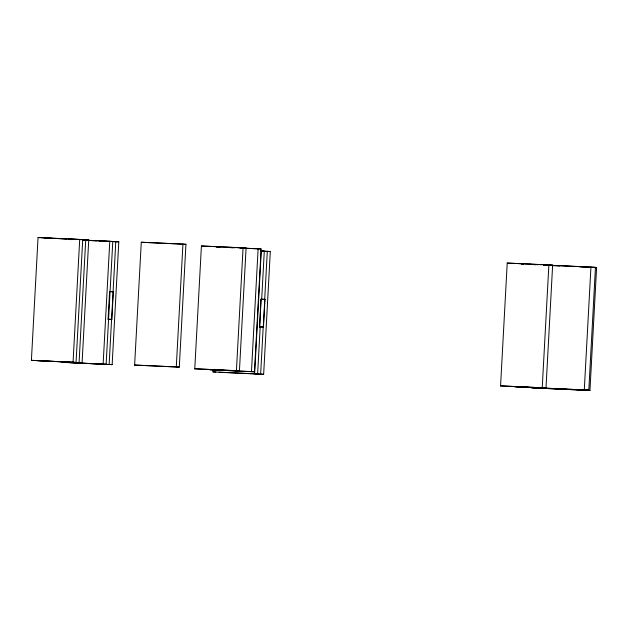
<?xml version="1.0" encoding="UTF-8"?>
<svg xmlns="http://www.w3.org/2000/svg" width="628" height="628" viewBox="0 0 628 628"><rect width="100%" height="100%" fill="white"/><g stroke="black" fill="none" stroke-linecap="round" stroke-linejoin="round"><path stroke-width="0.94" d="M31.4 360.339L38.049 237.533L79.709 239.394L82.723 239.582L76.067 362.387L31.4 360.339L82.08 362.756L88.736 239.959L41.056 237.722M73.06 362.199L79.709 239.394M79.073 362.568L85.73 239.77M103.133 364.067L109.782 241.27L112.789 241.458L106.14 364.256L61.473 362.207L112.153 364.632L118.802 241.827L88.572 240.375M109.146 364.444L115.795 241.639M111.855 319.432L113.354 291.777L109.594 291.549L108.094 319.197L111.855 319.432L107.969 319.26M134.627 365.056L141.276 242.251L182.936 244.111L185.943 244.3L179.294 367.097L134.627 365.056L179.294 367.097M176.287 366.917L182.936 244.111M194.766 368.793L201.415 245.995L243.075 247.856L246.082 248.044L239.433 370.842L194.766 368.793L239.433 370.842M215.977 372.066L212.971 371.878L213.08 369.931M236.426 370.653L243.075 247.856M251.467 371.595L258.116 248.79L261.122 248.978L254.473 371.784L209.799 369.735L254.473 371.784M261.044 299.164L259.545 326.811L263.47 327.055L264.969 299.407L261.044 299.164L259.709 326.819M260.188 326.858L257.637 373.927L254.63 373.739L261.287 250.941L264.294 251.129L261.688 299.203M260.518 251.012L270.307 251.506L263.65 374.304L260.644 374.115L263.195 327.039M264.694 299.391L267.3 251.318M263.305 327.047L264.796 299.399M500.571 385.875L507.22 263.077L548.88 264.938L552.64 265.173L545.991 387.971L500.571 385.875L545.991 387.971M542.231 387.735L548.88 264.938M584.291 389.87L590.94 267.073L595.454 267.347L588.805 390.153L514.858 386.769L588.805 390.153M589.951 390.467L531.39 387.798L589.951 390.467L596.6 267.661L593.593 267.481M51.92 238.31L44.062 237.91M55.79 238.483L66.45 238.962M69.355 239.095L80.015 239.566M82.92 239.7L88.736 239.959M185.943 244.3L141.276 242.251M69.088 239.449L72 239.582M82.653 240.053L86.531 240.226M88.47 240.312L109.782 241.27M82.755 240.116L84.694 240.202M87.802 240.446L96.524 240.83M99.428 240.964L111.054 241.482M112.993 241.568L118.802 241.827M246.082 248.044L201.415 245.995M220.326 247.102L216.456 246.93L219.462 247.118M226.143 247.361L234.864 247.754M240.673 248.013L258.116 248.79M226.245 247.424L233.027 247.722M239.802 248.029L261.122 248.978M260.612 251.067L270.307 251.506M541.988 264.694L507.22 263.077M543.919 264.781L552.64 265.173M523.462 264.05L521.507 263.964L523.312 264.082M529.326 264.317L538.133 264.71M543.997 264.969L590.94 267.073M528.949 264.38L535.794 264.686M543.62 265.032L550.466 265.338M552.42 265.424L595.454 267.347M543.887 265.259L545.842 265.346M552.664 265.652L559.485 265.95M565.333 266.217L574.102 266.61M579.95 266.869L587.745 267.214M592.699 267.489L596.6 267.661M109.46 291.604L113.354 291.777M261.79 299.266L264.969 299.407M259.317 326.866L263.47 327.055M82.08 362.756L37.413 360.708M112.153 364.632L67.486 362.584M212.971 371.878L260.644 374.115M263.65 374.304L218.984 372.255M38.049 237.533L40.31 237.674M69.622 239.504L71.129 239.598"/></g></svg>
